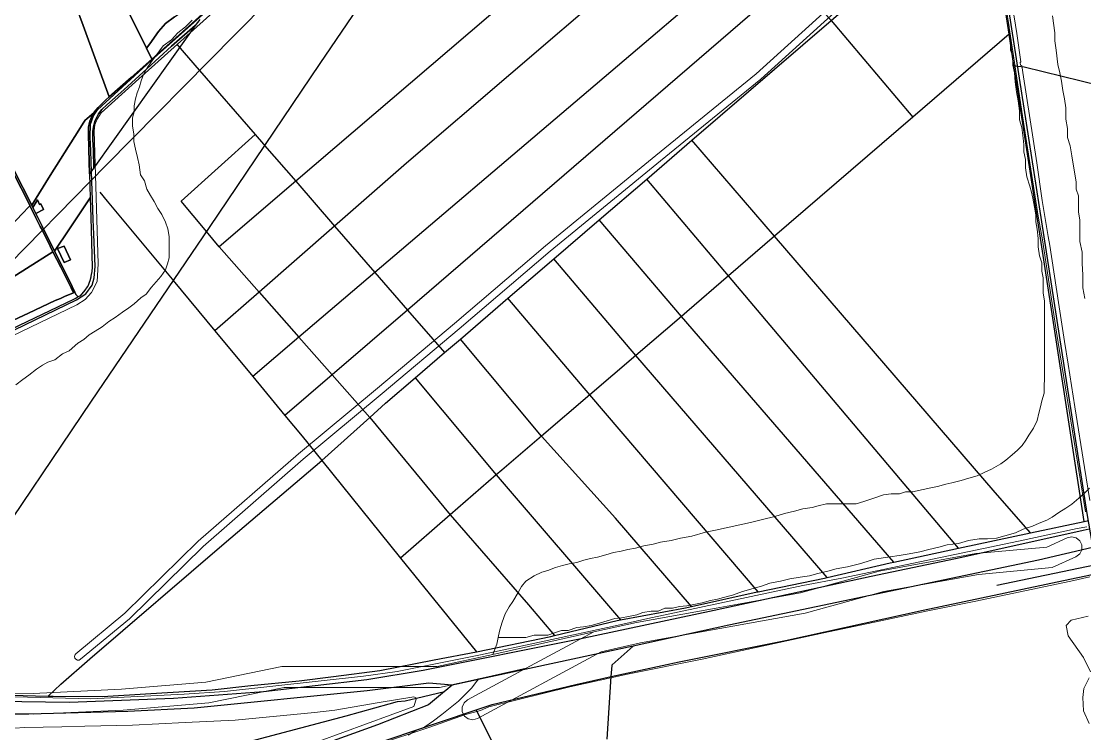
# Model space of a CAD drawing. Header units: metres. Extents: x 3 to 1027712, y 40 to 4430649.
# Drawn here: x 507104 to 508884, y 4404959 to 4406152 of the extents above; entities that cross this region are included whole.
import ezdxf

# ---------------------------------------------------------------- set-up
doc = ezdxf.new("R2010")
doc.units = ezdxf.units.M
doc.header["$MEASUREMENT"] = 0
doc.layers.add('A.ES.SDGC.CP.07003.cadastralparcel — CadastralParcel', color=1, linetype='Continuous')
for name, color, linetype, lineweight in [('Carreteras_5_km', 2, 'Continuous', 30), ('Cauces_artificiales_5_km', 141, 'Continuous', 30), ('Lineas_electricas_5_km', 1, 'Continuous', 30), ('Rios_5_km', 4, 'Continuous', 30)]:
    doc.layers.add(name, color=color, linetype=linetype, lineweight=lineweight)
for name, color, linetype, lineweight, true_color in [('Habitats_5_km', 7, 'Continuous', 9, 0xbefad2), ('Humedales_5_km', 7, 'Continuous', 9, 0xdbcafc), ('Itinerarios_Espacios_naturales_Protegidos_5_km', 7, 'Continuous', 30, 0x3800b0)]:
    doc.layers.add(name, color=color, linetype=linetype, lineweight=lineweight, true_color=true_color)

msp = doc.modelspace()

# ---------------------------------------------------------------- linework, layer by layer
at = {"layer": 'A.ES.SDGC.CP.07003.cadastralparcel — CadastralParcel', "color": 7, "linetype": 'Continuous', "flags": 128}
for points in [[(507071.1, 4406488.4), (507118.9, 4406373.1), (507125.4, 4406359), (507149.7, 4406306), (507184.1, 4406210.9), (507189.6, 4406194.3), (507195.1, 4406179.1), (507207.6, 4406144.7), (507251.1, 4406025), (507245.2, 4406019.8), (507232.7, 4406007.3), (507226.4, 4405999.4), (507226.2, 4405999.2), (507214.1, 4405988.6), (507211.2, 4405986), (507209, 4405982.6), (507193.6, 4405958.7), (507152.8, 4405893.5), (507121.6, 4405844.2), (507076.3, 4405933.7)], [(507360.5, 4406158.9), (507345.5, 4406148), (507333.8, 4406134.4), (507319.1, 4406114.1), (507313.6, 4406106.5), (507274.8, 4406185.4)], [(507402.8, 4406154.9), (507395.3, 4406144.5), (507355.9, 4406110), (507314.2, 4406072.3), (507275.8, 4406037.1), (507247.5, 4406011.8), (507239.1, 4406004.3), (507233.6, 4405996.7), (507227.7, 4405985.6), (507225.7, 4405977), (507224.2, 4405967.7), (507223.9, 4405953.7), (507225.1, 4405935.4), (507225.9, 4405906.6), (507222.4, 4405901.7), (507218.4, 4405896.2), (507217.2, 4405937.8), (507217.2, 4405937.8), (507216.9, 4405964.8), (507216.9, 4405974.2), (507219, 4405984.3), (507221.6, 4405991.1), (507221.9, 4405991.9), (507223.8, 4405995.1), (507226.2, 4405999.2), (507226.4, 4405999.4), (507232.7, 4406007.3), (507245.2, 4406019.8), (507251.1, 4406025), (507288.3, 4406057.6), (507322.6, 4406088.1), (507328.5, 4406093.3), (507362.9, 4406124.2), (507401.6, 4406158.7)], [(507076.3, 4405933.7), (507121.6, 4405844.2), (507122.6, 4405842.2), (507123.5, 4405840.3), (507124.8, 4405837.7), (507128.7, 4405829.9), (507140.4, 4405806.5), (507160, 4405767.1), (507184.8, 4405717.2), (507193.7, 4405698.4), (507195.3, 4405694.3), (507199.4, 4405690.4), (507195.8, 4405688.2), (507195.4, 4405687.9), (507195.2, 4405687.8), (507192.5, 4405686.5), (507191.5, 4405686), (507073.8, 4405629.9)], [(507091.4, 4405651.5), (507116, 4405663.2), (507160.8, 4405684.2), (507169.6, 4405687.9), (507176.6, 4405690.9), (507188.9, 4405696), (507190.6, 4405696.8), (507191.8, 4405697.3), (507187.9, 4405705.7), (507181.8, 4405717.7), (507174.8, 4405731.4), (507170.5, 4405740), (507157.2, 4405765.8), (507156.7, 4405766.7), (507152.4, 4405775.3), (507142.3, 4405795.7), (507137.5, 4405805.3), (507136, 4405808.3), (507136, 4405808.3), (507128.8, 4405822.5), (507123.4, 4405833.3), (507118.9, 4405841.7), (507118.5, 4405842.6), (507118.8, 4405842.9), (507089.7, 4405900.6)]]:
    msp.add_lwpolyline(points, dxfattribs=at)
for points in [[(507322.6, 4406088.1), (507313.6, 4406106.5), (507319.1, 4406114.1), (507333.8, 4406134.4), (507345.5, 4406148), (507360.5, 4406158.9), (507367.2, 4406163.8), (507399.8, 4406193.1), (507443.8, 4406227.7), (507459.5, 4406211.5), (507445.9, 4406199.4), (507401.6, 4406158.7), (507362.9, 4406124.2), (507328.5, 4406093.3), (507322.6, 4406088.1)], [(507207.6, 4406144.7), (507195.1, 4406179.1), (507261.3, 4406213.1), (507272.9, 4406189.4), (507274.8, 4406185.4), (507313.6, 4406106.5), (507322.6, 4406088.1), (507288.3, 4406057.6), (507251.1, 4406025), (507207.6, 4406144.7)], [(507225.9, 4405906.6), (507225.1, 4405935.4), (507223.9, 4405953.7), (507224.2, 4405967.7), (507225.7, 4405977), (507227.7, 4405985.6), (507233.6, 4405996.7), (507239.1, 4406004.3), (507247.5, 4406011.8), (507275.8, 4406037.1), (507314.2, 4406072.3), (507355.9, 4406110), (507395.3, 4406144.5), (507384.6, 4406129.4), (507225.9, 4405906.6)], [(507122.6, 4405842.2), (507121.6, 4405844.2), (507152.8, 4405893.5), (507193.6, 4405958.7), (507209, 4405982.6), (507211.2, 4405986), (507214.1, 4405988.6), (507226.2, 4405999.2), (507223.8, 4405995.1), (507221.9, 4405991.9), (507221.6, 4405991.1), (507219, 4405984.3), (507216.9, 4405974.2), (507216.9, 4405964.8), (507217.2, 4405937.8), (507218.4, 4405896.2), (507219.6, 4405856.1), (507185, 4405804.5), (507160, 4405767.1), (507140.4, 4405806.5), (507128.7, 4405829.9), (507141.4, 4405836.6), (507136.8, 4405846.1), (507134.8, 4405845), (507131.3, 4405852.9), (507123.5, 4405840.3), (507122.6, 4405842.2)], [(507052.8, 4405773.9), (507050.5, 4405783), (507044.9, 4405798), (507040.2, 4405805.7), (507035.3, 4405812.9), (507015.6, 4405840.7), (507004.4, 4405853.6), (507061, 4405884.8), (507089.7, 4405900.6), (507118.8, 4405842.9), (507118.5, 4405842.6), (507104.3, 4405828.3), (507097.8, 4405821.1), (507086.3, 4405809.2), (507073.8, 4405795.8), (507053.5, 4405774.6), (507052.8, 4405773.9)], [(507124.8, 4405837.7), (507123.5, 4405840.3), (507131.3, 4405852.9), (507134.8, 4405845), (507136.8, 4405846.1), (507141.4, 4405836.6), (507128.7, 4405829.9), (507124.8, 4405837.7)], [(507184.8, 4405717.2), (507160, 4405767.1), (507185, 4405804.5), (507219.6, 4405856.1), (507220.5, 4405824), (507220.6, 4405823.2), (507223, 4405740.3), (507222.1, 4405733), (507221.4, 4405727.8), (507220.7, 4405724.9), (507220.4, 4405723.6), (507218.7, 4405717.1), (507217.9, 4405714.7), (507216.1, 4405709.4), (507214.6, 4405707.4), (507210.5, 4405701.9), (507202.5, 4405692.3), (507199.4, 4405690.4), (507195.3, 4405694.3), (507193.7, 4405698.4), (507184.8, 4405717.2)], [(507136, 4405808.3), (507137.5, 4405805.3), (507142.3, 4405795.7), (507152.4, 4405775.3), (507156.7, 4405766.7), (507157.2, 4405765.8), (507157, 4405765.7), (507068.9, 4405709.8), (507068.8, 4405711.6), (507067, 4405723.1), (507061.9, 4405747.6), (507053.8, 4405773.8), (507053.5, 4405774.6), (507073.8, 4405795.8), (507086.3, 4405809.2), (507097.8, 4405821.1), (507104.3, 4405828.3), (507118.5, 4405842.6), (507118.9, 4405841.7), (507123.4, 4405833.3), (507128.8, 4405822.5), (507136, 4405808.3)], [(507157, 4405765.7), (507157.2, 4405765.8), (507170.5, 4405740), (507174.8, 4405731.4), (507181.8, 4405717.7), (507187.9, 4405705.7), (507191.8, 4405697.3), (507190.6, 4405696.8), (507188.9, 4405696), (507176.6, 4405690.9), (507169.6, 4405687.9), (507160.8, 4405684.2), (507116, 4405663.2), (507091.4, 4405651.5), (507073, 4405643.4), (507072.5, 4405651.2), (507071, 4405681.4), (507070.3, 4405696.3), (507068.9, 4405709.8), (507157, 4405765.7)], [(507164.9, 4405771.3), (507176, 4405775.2), (507186.7, 4405752.3), (507176, 4405748), (507164.9, 4405771.3)], [(507164.9, 4405771.3), (507176, 4405748), (507186.7, 4405752.3), (507176, 4405775.2), (507164.9, 4405771.3)]]:
    msp.add_lwpolyline(points, close=True, dxfattribs=at)
at = {"layer": 'Carreteras_5_km'}
for p, q in [((507221.1, 4405916.6, 1.1), (507220.4, 4405935.4, 1.1)), ((507224.7, 4405819.7, 1.2), (507221.1, 4405916.6, 1.1)), ((507225.6, 4405795.5, 1.3), (507224.7, 4405819.7, 1.2))]:
    msp.add_line(p, q, dxfattribs=at)
for points in [[(507321.4, 4406086, 0.9), (507539.9, 4406280.5, 1.2), (507546, 4406285.9, 1.1)], [(507220.4, 4405935.4, 1.1), (507219.6, 4405957.7, 1.2), (507220.1, 4405979.7, 1.4), (507224.8, 4405993.3, 1.3), (507231.8, 4406003.6, 1.2), (507321.4, 4406086, 0.9)], [(507196.5, 4405685.4, 1.1), (507212.1, 4405695.4, 1.1), (507222.9, 4405709.9, 1.1), (507226.2, 4405722.1, 1.2), (507227.6, 4405741.3, 1.1), (507225.6, 4405795.5, 1.3)], [(506711.1, 4405451.6, 1), (506972.2, 4405577.4, 1), (507196.5, 4405685.4, 1.1)]]:
    msp.add_polyline3d(points, dxfattribs=at)
at = {"layer": 'Cauces_artificiales_5_km'}
for points in [[(507149.3, 4405022.5, 3.2), (507170.2, 4405042.2, 3.3), (507219, 4405084.6, 3.3), (507443.7, 4405277.5, 3.3), (507607.1, 4405416.5, 3.3), (507687.4, 4405488.5, 3.3), (507714.1, 4405512.5, 3.3), (507763.8, 4405555.2, 3.3), (507812.7, 4405597.1, 3.3), (507839.3, 4405619.9, 3.3), (507918.7, 4405688.1, 3.3), (507995.9, 4405754.3, 3.3), (508071.8, 4405819.5, 3.2), (508151.1, 4405887.6, 3.2), (508226.9, 4405952.7, 3.2), (508460.1, 4406153.1, 3.2), (508711.7, 4406369.2, 3.2), (508724.9, 4406379.9, 3.2), (508743.7, 4406395, 3.2), (508999.9, 4406614.8, 3.2), (509005.6, 4406619.7, 3.2)], [(508209.1, 4406435.7, 3.3), (507563.6, 4405884, 3.1), (507435.4, 4405774.4, 3.1), (507502.3, 4405698.4, 3.1), (507569, 4405622.9, 3.1), (507624.6, 4405559.8, 3.1), (507687.4, 4405488.5, 3.1), (507822.4, 4405325.6, 3), (507953.2, 4405174.9, 3), (507997, 4405123.9, 3)], [(508209.1, 4406435.7, 3.3), (508273.2, 4406363.5, 4.2), (508344.7, 4406283.1, 2.9), (508396.4, 4406224.8, 2.7), (508460.1, 4406153.1, 2.8), (508596.5, 4405991.2, 3.1)], [(508883.2, 4405314.6, 2.8), (508767.8, 4406064, 3.2), (508765.7, 4406077.8, 3.2), (508757.7, 4406130, 3.2), (508722.5, 4406358.8, 3.2), (508711.7, 4406369.2, 2.5)], [(508273.2, 4406363.5, 4.2), (507748.8, 4405914, 3.1), (507628.7, 4405809, 2.8), (507502.3, 4405698.4, 2.6), (507428.2, 4405633.6, 2.4)], [(508344.7, 4406283.1, 2.9), (507696.3, 4405731.2, 2.4), (507569, 4405622.9, 2.4), (507491.6, 4405557, 2.3)], [(508396.4, 4406224.8, 2.7), (507750.7, 4405668.5, 2.2), (507624.6, 4405559.8, 2.2), (507545.6, 4405491.7, 2.1)], [(508757.7, 4406130, 0.3), (508596.5, 4405991.2, 0.1), (508365.2, 4405792, 0.1), (508288.1, 4405725.5, 0), (508218.3, 4405665.4, 0), (508209.2, 4405657.6, 0), (508133, 4405592.4, 0.1), (508056.1, 4405526.6, 0), (507975.3, 4405457.5, 0.1), (507908.6, 4405400.4, 0.3), (507899.4, 4405392.4, 0.3), (507822.4, 4405325.6, 0), (507739.1, 4405253.3, 0.2)], [(507365, 4406112.6, 3.3), (507366.5, 4406110.9, 3.3), (507402.2, 4406069.9, 3.3), (507402.5, 4406069.5, 3.2), (507495.7, 4405962.1, 3.1), (507509.8, 4405945.8, 3.1), (507511.6, 4405943.8, 3.1), (507563.6, 4405884, 3), (507628.7, 4405809, 2.9), (507696.3, 4405731.2, 2.9), (507750.7, 4405668.5, 2.8), (507812.7, 4405597.1, 2.7)], [(508765.7, 4406077.8, 3.2), (508772.6, 4406076.8, 3.1), (508783, 4406075.4, 3), (508910.1, 4406044.3, 3), (509219.5, 4405971.9, 3), (509469.1, 4405911.9, 3), (509568.8, 4405890.1, 3), (509589.5, 4405887.8, 2.7), (509596.6, 4405888.1, 2.5), (509612.7, 4405895.8, 1.7), (509617.6, 4405898.1, 2.3)], [(507435.4, 4405774.4, 3.4), (507414.2, 4405799.7, 3.4), (507411.8, 4405802.5, 3.4), (507371.6, 4405850.5, 3.3), (507495.7, 4405962.1, 3.2)], [(508793.7, 4405295.8, 2.8), (508734.4, 4405363, 2.9), (508365.2, 4405792, 2.6), (508226.9, 4405952.7, 2.5)], [(508673.1, 4405269.9, 2.8), (508288.1, 4405725.5, 2.6), (508151.1, 4405887.6, 2.5)], [(507235.4, 4405865.6, 2.6), (507247.7, 4405850.8, 2.6), (507345.4, 4405733.7, 2.6), (507356.6, 4405720.1, 2.6), (507358.7, 4405717.6, 2.6), (507428.2, 4405633.6, 2.4), (507491.6, 4405557, 2.3), (507545.6, 4405491.7, 2.1), (507574.3, 4405457.1, 2.1), (507607.1, 4405416.5, 2.1), (507739.1, 4405253.3, 2), (507866, 4405096.5, 2)], [(508564.6, 4405246.6, 2.8), (508209.2, 4405657.6, 2.6), (508071.8, 4405819.5, 2.5)], [(508453.5, 4405220.8, 2.8), (508133, 4405592.4, 2.7), (507995.9, 4405754.3, 2.6)], [(508337.5, 4405197, 2.8), (508056.1, 4405526.6, 2.7), (507918.7, 4405688.1, 2.7)], [(508226, 4405172.1, 2.8), (508098.9, 4405319.9, 2.7), (507975.3, 4405457.5, 2.7), (507839.3, 4405619.9, 2.7)], [(507763.8, 4405555.2, 2.8), (507899.4, 4405392.4, 2.8), (508107.2, 4405150.1, 2.8)], [(507022.7, 4405025.8, 1), (507149.3, 4405022.5, 3.2), (507157.3, 4405022.3, 3.3), (507240, 4405021.6, 0.3), (507321.2, 4405026.5, 0.4), (507423.8, 4405033, 0.4), (507488.6, 4405040.1, 0.4), (507569.1, 4405047.9, 0.2), (507626.8, 4405055, 0.4), (507704.4, 4405065, 0.4), (507795.6, 4405082.8, 0.1), (507866, 4405096.5, 2), (507990.6, 4405122.3, 3), (507997, 4405123.9, 3), (508101.9, 4405149.1, 2.8), (508107.2, 4405150.1, 2.8), (508216.1, 4405169.9, 2.8), (508226, 4405172.1, 2.8), (508336.1, 4405196.8, 2.8), (508337.5, 4405197, 2.8), (508448.5, 4405219.6, 2.8), (508453.5, 4405220.8, 2.8), (508558.9, 4405245.4, 2.8), (508564.6, 4405246.6, 2.8), (508673.1, 4405269.9, 2.8), (508793.7, 4405295.8, 2.8), (508883.2, 4405314.6, 2.8), (508890.8, 4405316.2, 2.5)], [(508897.3, 4405271.3, 1.6), (508807.1, 4405249.9, 1.6), (508288.4, 4405140.8, 1.8), (508128.2, 4405106.1, 1.9), (507825.6, 4405040.5, 1.5), (507786.5, 4405044.2, 2), (507683.1, 4405030.9, 2), (507393.8, 4405001.9, 2.1), (507282.6, 4404996.4, 2.2), (507116.8, 4404991.9, 2.1), (507000, 4404991.9, 2)], [(507081.9, 4404633.3, 2.1), (507202.2, 4404706.9, 2.1), (507298.3, 4404762.2, 2.1), (507435.2, 4404830.9, 2.1), (507567.3, 4404891.4, 2.1), (507678.7, 4404936.2, 2.1), (507804, 4404978.9, 2.1), (507865.8, 4404999.4, 2.1), (507892.7, 4405008.3, 2.1), (508032.6, 4405042, 2.1), (508091.8, 4405054.9, 2.1), (508205.5, 4405079.6, 2.1), (508383.3, 4405115.4, 2.1), (508613.9, 4405166.4, 2.1), (508848.6, 4405215.8, 2.2), (508896.8, 4405226.1, 3.2)], [(507825.6, 4405040.5, 1.5), (507815, 4405031.7, 1.2), (507812.9, 4405030, 1.2), (507785.9, 4405007.6, 1.3), (507700.7, 4404974.4, 1.6), (507606.2, 4404940.3, 2), (507520.2, 4404902.6, 2.5), (507367.9, 4404828.4, 2.7), (507248.7, 4404763.2, 2.9), (507148, 4404706.8, 2.9), (507018.5, 4404623.2, 2.9), (506902.2, 4404537.7, 2.9), (506809.2, 4404466.3, 2.9), (506722.3, 4404392, 3.2), (506634.7, 4404313.9, 3.3), (506628.8, 4404308.5, 3.3), (506625.2, 4404305.3, 3.3), (506624.9, 4404305, 3.3), (506525.5, 4404215.1, 3.4), (506458.8, 4404157, 3.5), (506454, 4404152.8, 3.5), (506435.1, 4404136.3, 3.4), (506315.8, 4404029.9, 3.9), (506267.9, 4403989.8, 4.1)], [(507071.4, 4404835.8, 3.3), (507317, 4404901.8, 3.3), (507648, 4404989.1, 3.3), (507719.9, 4405009.5, 3), (507733.7, 4405013.4, 2.9), (507746.7, 4405014.3, 2.7), (507765.7, 4405018.8, 1.2), (507812.9, 4405030, 1.2)], [(507894.2, 4404943.1, 3.2), (507865.8, 4404999.4, 2.1)]]:
    msp.add_polyline3d(points, dxfattribs=at)
at = {"layer": 'Habitats_5_km'}
for points in [[(508536.3, 4406230.9), (508342.3, 4406054.9), (508174.2, 4405917.9), (507989.3, 4405766.9), (507837.3, 4405636.9), (507708.3, 4405528.9), (507576.3, 4405418.9), (507408.5, 4405272.9), (507285.4, 4405151.9), (507203.2, 4405083.9), (507200.8, 4405082.4), (507198.1, 4405082.4), (507195.7, 4405083.9), (507194, 4405085.9), (507193.4, 4405088.4), (507194, 4405090.9), (507195.6, 4405092.9), (507277.4, 4405160.9), (507400.3, 4405281.9), (507568.5, 4405427.9), (507700.6, 4405537.9), (507829.5, 4405645.9), (507981.6, 4405775.9), (508166.6, 4405926.9), (508334.5, 4406063.9), (508528.5, 4406239.9)], [(508528.5, 4406239.9), (508334.5, 4406063.9), (508166.6, 4405926.9), (507981.6, 4405775.9), (507829.5, 4405645.9), (507700.6, 4405537.9), (507568.5, 4405427.9), (507400.3, 4405281.9), (507277.4, 4405160.9), (507195.6, 4405092.9), (507194, 4405090.9), (507193.4, 4405088.4), (507194, 4405085.9), (507195.7, 4405083.9), (507198.1, 4405082.4), (507200.8, 4405082.4), (507203.2, 4405083.9), (507285.4, 4405151.9), (507408.5, 4405272.9), (507576.3, 4405418.9), (507708.3, 4405528.9), (507837.3, 4405636.9), (507989.3, 4405766.9), (508174.2, 4405917.9), (508342.3, 4406054.9), (508536.3, 4406230.9)], [(508755.5, 4406155.7), (508758, 4406143), (508758, 4406130.3), (508760.5, 4406118.8), (508760.4, 4406103.6), (508764.2, 4406093.4), (508764.1, 4406078.2), (508766.6, 4406065.4), (508767.8, 4406050.2), (508770.3, 4406033.7), (508772.8, 4406018.4), (508775.3, 4406001.9), (508775.2, 4405986.6), (508779, 4405973.9), (508781.5, 4405956.1), (508782.7, 4405944.7), (508782.6, 4405933.2), (508785.1, 4405920.5), (508785.1, 4405906.6), (508787.6, 4405891.3), (508792.6, 4405876), (508795.1, 4405865.9), (508797.6, 4405855.7), (508800.1, 4405840.4), (508802.6, 4405827.7), (508802.5, 4405816.3), (508805, 4405803.6), (508806.2, 4405788.3), (508806.2, 4405774.4), (508808.7, 4405759.1), (508812.4, 4405747.7), (508812.4, 4405733.7), (508814.9, 4405722.2), (508814.8, 4405709.5), (508814.8, 4405696.8), (508817.3, 4405684.1), (508817.2, 4405673.9), (508817.2, 4405661.2), (508817.1, 4405648.5), (508817.1, 4405635.8), (508817, 4405624.4), (508817, 4405611.7), (508816.9, 4405599), (508816.9, 4405588.8), (508816.9, 4405577.4), (508816.8, 4405567.2), (508816.8, 4405554.5), (508816.7, 4405540.5), (508816.7, 4405529.1), (508812.8, 4405516.4), (508810.2, 4405506.2), (508807.6, 4405496.1), (508805, 4405483.4), (508798.6, 4405470.7), (508791, 4405459.2), (508785.8, 4405450.4), (508779.4, 4405441.5), (508771.8, 4405433.9), (508762.8, 4405426.3), (508752.6, 4405417.4), (508743.7, 4405411.1), (508728.4, 4405402.2), (508716.9, 4405397.1), (508704.2, 4405390.8), (508690.2, 4405387), (508677.4, 4405383.3), (508662.1, 4405379.5), (508651.9, 4405377), (508637.9, 4405373.2), (508626.5, 4405370.7), (508613.7, 4405368.2), (508595.9, 4405364.4), (508584.5, 4405364.4), (508574.3, 4405360.6), (508560.3, 4405360.6), (508547.5, 4405359.4), (508529.7, 4405353.1), (508514.4, 4405348), (508501.7, 4405344.3), (508491.5, 4405344.3), (508480, 4405344.3), (508463.5, 4405344.3), (508452.1, 4405344.4), (508438, 4405340.6), (508427.9, 4405338.1), (508412.6, 4405335.6), (508398.6, 4405331.8), (508382, 4405328), (508365.4, 4405323), (508345.1, 4405317.9), (508324.7, 4405312.9), (508306.9, 4405309.1), (508283.9, 4405304.1), (508266.1, 4405300.3), (508249.6, 4405296.5), (508226.6, 4405290.2), (508207.5, 4405286.5), (508192.2, 4405282.7), (508174.4, 4405280.2), (508161.7, 4405276.4), (508146.4, 4405273.9), (508132.4, 4405270.1), (508119.7, 4405267.6), (508108.2, 4405265.1), (508095.5, 4405262.6), (508082.7, 4405258.8), (508068.7, 4405255), (508057.3, 4405252.5), (508045.8, 4405250), (508034.3, 4405246.2), (508021.6, 4405243.7), (508010.1, 4405241.2), (507998.7, 4405237.4), (507985.9, 4405232.3), (507975.7, 4405229.8), (507963, 4405223.5), (507949, 4405214.6), (507941.3, 4405205.7), (507936.2, 4405195.6), (507927.2, 4405180.4), (507920.8, 4405171.5), (507914.4, 4405160.1), (507909.2, 4405146.1), (507905.4, 4405133.4), (507902.8, 4405123.2), (507902.3, 4405120.7), (507900.2, 4405109.3), (507896.3, 4405099.1), (507893.5, 4405092.2), (507800.5, 4405071.9), (507540.6, 4405071.9), (507412.9, 4405045.9), (507272.2, 4405033.9), (507124.1, 4405026.9), (506930.4, 4405028.9)], [(508892.4, 4405370.1), (508883.4, 4405361.2), (508874.5, 4405353.6), (508863, 4405343.5), (508852.8, 4405337.1), (508841.3, 4405329.5), (508829.9, 4405321.9), (508820.9, 4405316.9), (508808.2, 4405311.8), (508796.7, 4405306.7), (508781.4, 4405301.7), (508768.7, 4405295.4), (508750.8, 4405290.3), (508736.8, 4405286.6), (508721.6, 4405285.3), (508707.6, 4405285.3), (508689.7, 4405282.8), (508673.2, 4405277.8), (508654.1, 4405275.3), (508640.1, 4405271.5), (508623.5, 4405267.7), (508608.2, 4405264), (508590.4, 4405260.2), (508573.9, 4405257.7), (508558.6, 4405255.2), (508531.8, 4405251.4), (508520.4, 4405247.6), (508507.6, 4405243.9), (508487.3, 4405238.8), (508468.2, 4405235.1), (508454.2, 4405231.3), (508437.6, 4405227.5), (508423.6, 4405223.7), (508408.3, 4405221.2), (508390.5, 4405218.7), (508375.2, 4405214.9), (508357.4, 4405211.2), (508343.4, 4405206.1), (508329.3, 4405202.3), (508311.5, 4405197.3), (508294.9, 4405191), (508279.7, 4405187.2), (508269.5, 4405184.7), (508258, 4405182.2), (508244, 4405178.4), (508230, 4405175.9), (508218.5, 4405173.3), (508205.8, 4405172.1), (508194.3, 4405169.6), (508181.6, 4405169.6), (508170.2, 4405164.6), (508158.7, 4405164.6), (508144.7, 4405162.1), (508134.5, 4405158.3), (508120.5, 4405155.8), (508109, 4405153.3), (508097.6, 4405152), (508084.8, 4405148.2), (508068.3, 4405143.2), (508058.1, 4405140.7), (508045.4, 4405138.2), (508033.9, 4405136.9), (508019.9, 4405131.9), (508008.4, 4405131.9), (507997, 4405128.1), (507985.5, 4405124.3), (507974, 4405124.3), (507962.6, 4405124.4), (507948.6, 4405120.6), (507938.4, 4405120.6), (507927, 4405120.6), (507914.2, 4405120.7), (507902.3, 4405120.7), (507902.8, 4405123.2), (507905.4, 4405133.4), (507909.2, 4405146.1), (507914.4, 4405160.1), (507920.8, 4405171.5), (507927.2, 4405180.4), (507936.2, 4405195.6), (507941.3, 4405205.7), (507949, 4405214.6), (507963, 4405223.5), (507975.7, 4405229.8), (507985.9, 4405232.3), (507998.7, 4405237.4), (508010.1, 4405241.2), (508021.6, 4405243.7), (508034.3, 4405246.2), (508045.8, 4405250), (508057.3, 4405252.5), (508068.7, 4405255), (508082.7, 4405258.8), (508095.5, 4405262.6), (508108.2, 4405265.1), (508119.7, 4405267.6), (508132.4, 4405270.1), (508146.4, 4405273.9), (508161.7, 4405276.4), (508174.4, 4405280.2), (508192.2, 4405282.7), (508207.5, 4405286.5), (508226.6, 4405290.2), (508249.6, 4405296.5), (508266.1, 4405300.3), (508283.9, 4405304.1), (508306.9, 4405309.1), (508324.7, 4405312.9), (508345.1, 4405317.9), (508365.4, 4405323), (508382, 4405328), (508398.6, 4405331.8), (508412.6, 4405335.6), (508427.9, 4405338.1), (508438, 4405340.6), (508452.1, 4405344.4), (508463.5, 4405344.3), (508480, 4405344.3), (508491.5, 4405344.3), (508501.7, 4405344.3), (508514.4, 4405348), (508529.7, 4405353.1), (508547.5, 4405359.4), (508560.3, 4405360.6), (508574.3, 4405360.6), (508584.5, 4405364.4), (508595.9, 4405364.4), (508613.7, 4405368.2), (508626.5, 4405370.7), (508637.9, 4405373.2), (508651.9, 4405377), (508662.1, 4405379.5), (508677.4, 4405383.3), (508690.2, 4405387), (508704.2, 4405390.8), (508716.9, 4405397.1), (508728.4, 4405402.2), (508743.7, 4405411.1), (508752.6, 4405417.4), (508762.8, 4405426.3), (508771.8, 4405433.9), (508779.4, 4405441.5), (508785.8, 4405450.4), (508791, 4405459.2), (508798.6, 4405470.7), (508805, 4405483.4), (508807.6, 4405496.1), (508810.2, 4405506.2), (508812.8, 4405516.4), (508816.7, 4405529.1), (508816.7, 4405540.5), (508816.8, 4405554.5), (508816.8, 4405567.2), (508816.9, 4405577.4), (508816.9, 4405588.8), (508816.9, 4405599), (508817, 4405611.7), (508817, 4405624.4), (508817.1, 4405635.8), (508817.1, 4405648.5), (508817.2, 4405661.2), (508817.2, 4405673.9), (508817.3, 4405684.1), (508814.8, 4405696.8), (508814.8, 4405709.5), (508814.9, 4405722.2), (508812.4, 4405733.7), (508812.4, 4405747.7), (508808.7, 4405759.1), (508806.2, 4405774.4), (508806.2, 4405788.3), (508805, 4405803.6), (508802.5, 4405816.3), (508802.6, 4405827.7), (508800.1, 4405840.4), (508797.6, 4405855.7), (508795.1, 4405865.9), (508792.6, 4405876), (508787.6, 4405891.3), (508785.1, 4405906.6), (508785.1, 4405920.5), (508782.6, 4405933.2), (508782.7, 4405944.7), (508781.5, 4405956.1), (508779, 4405973.9), (508775.2, 4405986.6), (508775.3, 4406001.9), (508772.8, 4406018.4), (508770.3, 4406033.7), (508767.8, 4406050.2), (508766.6, 4406065.4), (508764.1, 4406078.2), (508764.2, 4406093.4), (508760.4, 4406103.6), (508760.5, 4406118.8), (508758, 4406130.3), (508758, 4406143), (508755.5, 4406155.7)], [(508830.6, 4406160.6), (508834.3, 4406132.6), (508834.3, 4406118.7), (508836.7, 4406103.4), (508839.2, 4406079.3), (508843, 4406065.3), (508845.4, 4406051.3), (508847.9, 4406036), (508850.4, 4406022), (508852.9, 4406006.8), (508852.8, 4405987.7), (508855.3, 4405972.5), (508855.3, 4405957.2), (508860.3, 4405943.2), (508862.8, 4405926.7), (508865.3, 4405912.7), (508867.7, 4405896.2), (508870.2, 4405882.2), (508870.2, 4405870.8), (508874, 4405859.3), (508873.9, 4405846.6), (508873.9, 4405832.7), (508876.3, 4405818.7), (508876.3, 4405802.2), (508876.2, 4405783.1), (508879.9, 4405765.3), (508879.9, 4405746.2), (508881.1, 4405727.2), (508881, 4405705.6), (508884.7, 4405687.8)], [(507095.2, 4405543.1), (507106.7, 4405552), (507116.9, 4405559.6), (507129.7, 4405569.7), (507139.9, 4405576), (507148.8, 4405581.1), (507160.3, 4405584.9), (507173, 4405595), (507184.5, 4405600.1), (507198.6, 4405612.8), (507208.8, 4405619.1), (507217.7, 4405626.7), (507227.9, 4405633), (507239.4, 4405640.6), (507250.9, 4405649.5), (507261.1, 4405655.8), (507273.8, 4405664.7), (507284, 4405672.3), (507293, 4405678.6), (507304.5, 4405688.8), (507313.4, 4405695.1), (507322.3, 4405706.5), (507330, 4405715.4), (507337.7, 4405724.3), (507345.4, 4405735.7), (507349.2, 4405745.8), (507351.8, 4405756), (507351.8, 4405766.2), (507351.9, 4405777.6), (507351.9, 4405791.6), (507349.5, 4405804.3), (507345.7, 4405815.7), (507339.4, 4405828.5), (507333, 4405838.6), (507326.7, 4405850.1), (507320.4, 4405860.3), (507314.1, 4405870.5), (507310.3, 4405884.4), (507304, 4405894.6), (507301.5, 4405911.2), (507299, 4405923.9), (507295.3, 4405937.8), (507292.8, 4405950.6), (507292.8, 4405963.3), (507290.3, 4405976), (507290.4, 4405990), (507293, 4406000.1), (507293, 4406010.3), (507295.6, 4406021.7), (507298.2, 4406031.9), (507302, 4406042), (507304.6, 4406052.2), (507308.5, 4406062.4), (507314.9, 4406073.8), (507321.3, 4406082.7), (507327.7, 4406091.5), (507341.8, 4406110.6), (507355.8, 4406120.7), (507366, 4406132.1), (507378.8, 4406142.2), (507390.3, 4406153.7)], [(507752, 4404957.1), (507764.8, 4404964.7), (507780, 4404971), (507794.1, 4404981.1), (507808.1, 4404991.3), (507822.2, 4405002.7), (507836.2, 4405014.1), (507847.7, 4405025.5), (507857.9, 4405035.6), (507866.9, 4405047.1), (507869.9, 4405051.3), (507949.4, 4405068.9), (507851.1, 4405015.9), (507845.6, 4405010.9), (507842.3, 4405003.9), (507842.4, 4404995.9), (507846.1, 4404988.9), (507852.4, 4404984.4), (507860.1, 4404982.9), (507867.7, 4404984.9), (508075.1, 4405096.4), (508140.9, 4405111.4), (508273.5, 4405135.4), (508416.3, 4405161.4), (508548.3, 4405197.4), (508706.8, 4405225.9), (508830, 4405237.4), (508869.7, 4405255.4), (508876, 4405260.4), (508879.5, 4405267.4), (508879.5, 4405275.4), (508876.1, 4405282.4), (508869.9, 4405287.4), (508862.2, 4405288.9), (508855.1, 4405287.4), (508820.9, 4405271.4), (508702.1, 4405260.9), (508540.5, 4405231.4), (508408.5, 4405195.4), (508267.3, 4405169.4), (508133.9, 4405145.4), (508062.9, 4405129.9), (507985.6, 4405112.4), (507893.5, 4405092.2), (507896.3, 4405099.1), (507900.2, 4405109.3), (507902.3, 4405120.7), (507914.2, 4405120.7), (507927, 4405120.6), (507938.4, 4405120.6), (507948.6, 4405120.6), (507962.6, 4405124.4), (507974, 4405124.3), (507985.5, 4405124.3), (507997, 4405128.1), (508008.4, 4405131.9), (508019.9, 4405131.9), (508033.9, 4405136.9), (508045.4, 4405138.2), (508058.1, 4405140.7), (508068.3, 4405143.2), (508084.8, 4405148.2), (508097.6, 4405152), (508109, 4405153.3), (508120.5, 4405155.8), (508134.5, 4405158.3), (508144.7, 4405162.1), (508158.7, 4405164.6), (508170.2, 4405164.6), (508181.6, 4405169.6), (508194.3, 4405169.6), (508205.8, 4405172.1), (508218.5, 4405173.3), (508230, 4405175.9), (508244, 4405178.4), (508258, 4405182.2), (508269.5, 4405184.7), (508279.7, 4405187.2), (508294.9, 4405191), (508311.5, 4405197.3), (508329.3, 4405202.3), (508343.4, 4405206.1), (508357.4, 4405211.2), (508375.2, 4405214.9), (508390.5, 4405218.7), (508408.3, 4405221.2), (508423.6, 4405223.7), (508437.6, 4405227.5), (508454.2, 4405231.3), (508468.2, 4405235.1), (508487.3, 4405238.8), (508507.6, 4405243.9), (508520.4, 4405247.6), (508531.8, 4405251.4), (508558.6, 4405255.2), (508573.9, 4405257.7), (508590.4, 4405260.2), (508608.2, 4405264), (508623.5, 4405267.7), (508640.1, 4405271.5), (508654.1, 4405275.3), (508673.2, 4405277.8), (508689.7, 4405282.8), (508707.6, 4405285.3), (508721.6, 4405285.3), (508736.8, 4405286.6), (508750.8, 4405290.3), (508768.7, 4405295.4), (508781.4, 4405301.7), (508796.7, 4405306.7), (508808.2, 4405311.8), (508820.9, 4405316.9), (508829.9, 4405321.9), (508841.3, 4405329.5), (508852.8, 4405337.1), (508863, 4405343.5), (508874.5, 4405353.6), (508883.4, 4405361.2), (508892.4, 4405370.1)], [(506930.4, 4405028.9), (507124.1, 4405026.9), (507272.2, 4405033.9), (507412.9, 4405045.9), (507540.6, 4405071.9), (507800.5, 4405071.9), (507893.5, 4405092.2), (507985.6, 4405112.4), (508062.9, 4405129.9), (507949.4, 4405068.9), (507869.9, 4405051.3), (507804.3, 4405036.9), (507544.2, 4405036.9), (507417.9, 4405010.9), (507274.6, 4404998.9), (507124.7, 4404991.9), (506928.4, 4404993.9)], [(506928.4, 4404993.9), (507124.7, 4404991.9), (507274.6, 4404998.9), (507417.9, 4405010.9), (507544.2, 4405036.9), (507804.3, 4405036.9), (507869.9, 4405051.3), (507866.9, 4405047.1), (507857.9, 4405035.6), (507847.7, 4405025.5), (507836.2, 4405014.1), (507822.2, 4405002.7), (507808.1, 4404991.3), (507794.1, 4404981.1), (507780, 4404971), (507764.8, 4404964.7), (507752, 4404957.1)]]:
    msp.add_lwpolyline(points, dxfattribs=at)
msp.add_lwpolyline([(507949.4, 4405068.9), (508062.9, 4405129.9), (508133.9, 4405145.4), (508267.3, 4405169.4), (508408.5, 4405195.4), (508540.5, 4405231.4), (508702.1, 4405260.9), (508820.9, 4405271.4), (508855.1, 4405287.4), (508862.2, 4405288.9), (508869.9, 4405287.4), (508876.1, 4405282.4), (508879.5, 4405275.4), (508879.5, 4405267.4), (508876, 4405260.4), (508869.7, 4405255.4), (508830, 4405237.4), (508706.8, 4405225.9), (508548.3, 4405197.4), (508416.3, 4405161.4), (508273.5, 4405135.4), (508140.9, 4405111.4), (508075.1, 4405096.4), (507867.7, 4404984.9), (507860.1, 4404982.9), (507852.4, 4404984.4), (507846.1, 4404988.9), (507842.4, 4404995.9), (507842.3, 4405003.9), (507845.6, 4405010.9), (507851.1, 4405015.9)], close=True, dxfattribs=at)
at = {"layer": 'Humedales_5_km'}
for points in [[(507008.9, 4405587, 0.6), (507196.9, 4405677.1, 0.7), (507211.1, 4405685.8, 0.8), (507221.9, 4405697.9, 0.8), (507231.3, 4405716, 1), (507232.8, 4405745.6, 0.8), (507226.2, 4405968.3, 0.8), (507227.4, 4405978.3, 0.9), (507231, 4405988, 0.6), (507238, 4405998.6, 0.6), (507295.4, 4406050.3, 0.5), (507575.8, 4406302.5, 1.5)], [(508741.8, 4406248.2, 1), (508758.1, 4406141.5, 1.1), (508765.2, 4406094, 1.1), (508780.5, 4405993.2, 1.1), (508807.1, 4405822.3, 1.1), (508813.7, 4405785.9, 1.1), (508836.9, 4405631.5, 1.1), (508861, 4405483, 1.1), (508885.5, 4405330.7, 1.2)], [(508893.1, 4405349.9, 0.4), (508884.2, 4405404.8, 0.4), (508867.8, 4405506.5, 0.5), (508856.6, 4405578, 0.5), (508850.5, 4405615.8, 0.5), (508840.3, 4405681.3, 0.5), (508825.8, 4405776.4, 0.5), (508823.4, 4405791.5, 0.5), (508813, 4405851.9, 0.5), (508804, 4405914.6, 0.5), (508780.6, 4406066.2, 0.6), (508779, 4406077.8, 0.6), (508777.1, 4406078.2, 0.6), (508776.3, 4406082.7, 0.6), (508777.7, 4406083.6, 0.6), (508770.5, 4406131, 0.6), (508754, 4406235.9, 0.6)], [(508887.9, 4405305.9, 1.2), (508872, 4405302.8, 1.2), (508773.6, 4405281.9, 1.2), (508477.9, 4405219.9, 1.2), (508412.7, 4405207.3, 1.2), (508152.8, 4405152.4, 1.2), (508106.4, 4405141.6, 1.2), (507971.5, 4405112.8, 1.3), (507873.1, 4405091.4, 1.3), (507733.6, 4405063.7, 1.3), (507677.1, 4405055.8, 1.3), (507601.1, 4405047.4, 1.3), (507444.4, 4405030.2, 1.3), (507377.1, 4405025.7, 1.3), (507220.7, 4405017.8, 1.3), (507093.2, 4405021.3, 1.4)], [(507696.9, 4404940.3, 1), (507787.9, 4404970.3, 1), (507846.3, 4404991, 1), (507872.8, 4404998.5, 1), (507886.6, 4405004.3, 1), (508022.7, 4405037.6, 1), (508119.2, 4405059, 1), (508244.1, 4405084.4, 0.9), (508331.8, 4405103.3, 0.9), (508447.7, 4405128, 0.9), (508522, 4405143.9, 0.9), (508621.5, 4405165.1, 0.9), (508702.1, 4405181.4, 0.9), (508784, 4405198.6, 0.9), (508860.9, 4405214.7, 0.9), (508893.2, 4405221.9, 0.9)], [(508889.9, 4405156.4, 0.9), (508861.5, 4405149.5, 0.9), (508853.2, 4405140.7, 0.9), (508856.5, 4405123.4, 0.9), (508882.6, 4405086.9, 0.9), (508894, 4405062.7, 0.9)], [(508891.8, 4405053, 0.9), (508882.8, 4405035, 0.9), (508881.4, 4405020.3, 0.9), (508882.6, 4404997.7, 0.9), (508891.6, 4404976.6, 0.9)], [(507077.3, 4404967.7, 1), (507109.4, 4404969.8, 1), (507172, 4404971.1, 1), (507210.8, 4404971.8, 1), (507290.4, 4404973.8, 1), (507378.5, 4404978.4, 1), (507462.1, 4404982.2, 1), (507595, 4404994.7, 1), (507628.9, 4404999, 1), (507703.4, 4405011.4, 1.1), (507761.4, 4405021, 1.1), (507765.7, 4405018.8, 1.1), (507765.7, 4405018.8, 1.1), (507761.1, 4405005.1, 1.1), (507602.8, 4404946.7, 1.1), (507385.7, 4404844.7, 1), (507196.9, 4404744.8, 1), (507086.5, 4404677.7, 0.9)]]:
    msp.add_polyline3d(points, dxfattribs=at)
at = {"layer": 'Itinerarios_Espacios_naturales_Protegidos_5_km'}
for points in [[(509070.3, 4405255), (509066.3, 4405276.4), (508903.2, 4405243.9), (508888.4, 4405328), (508724.1, 4406387.5), (508625.7, 4406302.7), (508616.7, 4406309.3), (508613.4, 4406323.2), (508604.5, 4406328.5), (508598.9, 4406327.2), (508587, 4406339.1), (508582.7, 4406351), (508574.7, 4406354.6)], [(508891.7, 4405302), (508881.8, 4405299.6), (508678.5, 4405254.4), (508526.9, 4405222.4), (508263.9, 4405165.5), (508038.7, 4405117.4), (507777.1, 4405065), (507682.7, 4405049.7), (507509.9, 4405029.3), (507359.1, 4405018.3), (507184.8, 4405011.8), (507064.6, 4405013.2)], [(508945.4, 4405039.3), (508933.7, 4405051.6), (508927.2, 4405086.6), (508919.2, 4405144.9), (508912.9, 4405179.9), (508912.5, 4405204.1), (508903.6, 4405223), (508900.7, 4405241.3), (508737.3, 4405207.2)]]:
    msp.add_lwpolyline(points, dxfattribs=at)
at = {"layer": 'Lineas_electricas_5_km'}
for points in [[(507942.7, 4406585.1, 1.9), (507776.4, 4406334.9, 0.9), (507604.1, 4406080.8, 0.8), (507418.7, 4405806.5, 0.6), (507221.3, 4405516.1, 0.7), (507039.4, 4405247.2, 0.7), (506857.4, 4404981, 1.4), (506697.6, 4404742, 1.3), (506521.7, 4404486.3, 2), (506453.9, 4404136.9, 1.7), (506397.5, 4403838.7, 2.2), (506343.7, 4403552.7, 1.6), (506272.2, 4403188.2, 2.1), (506219.6, 4402916.9, 2.8)], [(507901.9, 4406579.4, 1.9), (507690.4, 4406360.5, 1), (507462.5, 4406129.5, 0.7), (507246.4, 4405910.7, 0.8), (507057.7, 4405719.1, 1.3), (506823.3, 4405480, 0.8), (506607.7, 4405260, 0.9), (506399.3, 4405045.6, 1.3), (506162.5, 4404807.2, 1.1), (505948.8, 4404590.1, 0.9), (505733.7, 4404367.6, 1.2), (505567.5, 4404068.4, 1.5), (505399.2, 4403758.9, 2.5), (505329.9, 4403635, 2.7)]]:
    msp.add_polyline3d(points, dxfattribs=at)
at = {"layer": 'Rios_5_km'}
msp.add_polyline3d([(508084.8, 4404950.3, 0.9), (508091.8, 4405054.9, 0.3), (508093.1, 4405073.3, 0.2), (508093.1, 4405074.6, 1.2), (508128.2, 4405106.1, 1.9)], dxfattribs=at)

doc.saveas('drawing.dxf')
